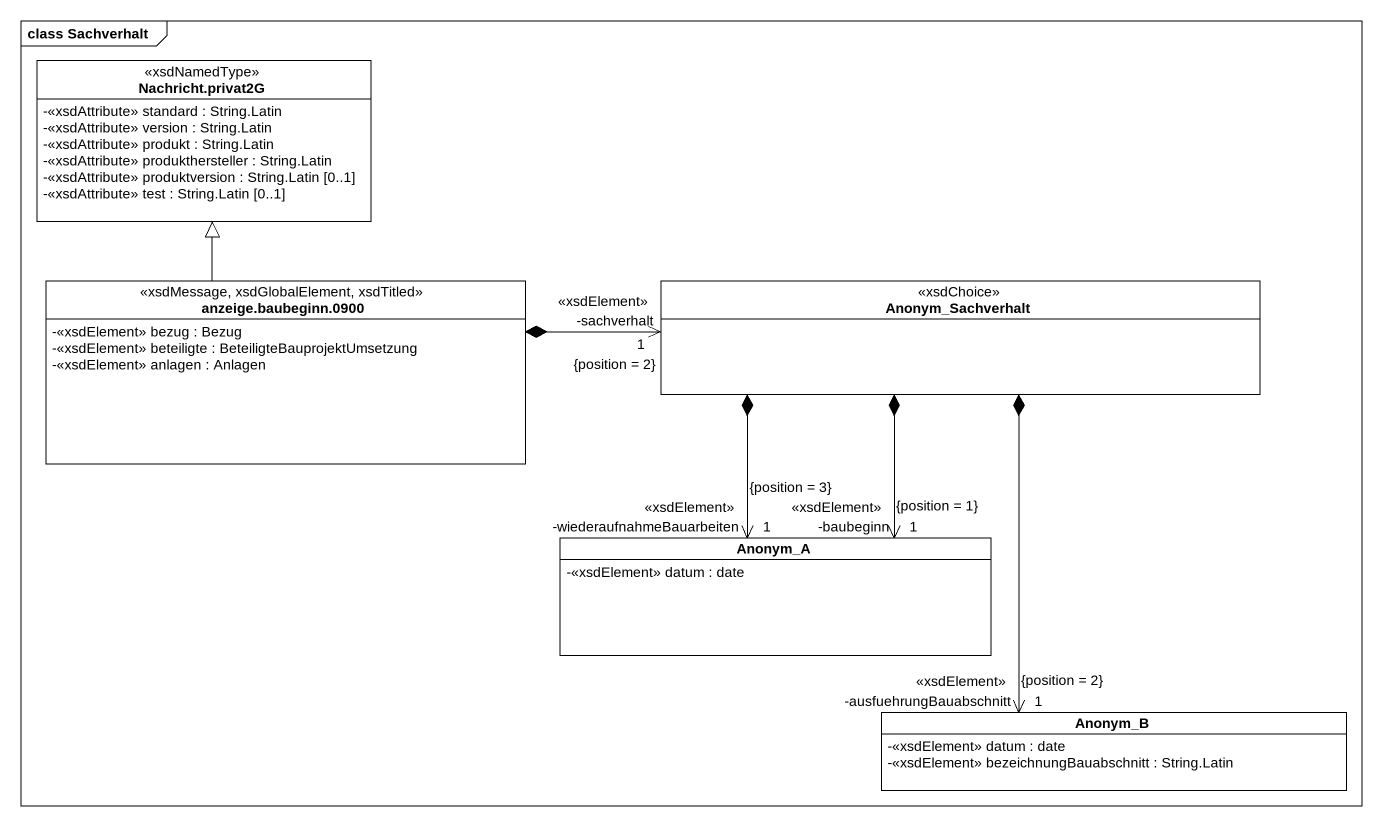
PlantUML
@startuml
mainframe class Sachverhalt
hide circle
hide empty members
skinparam classAttributeIconSize 0
class "Nachricht.privat2G" as Nachricht_privat2G <<xsdNamedType>> {
  -<<xsdAttribute>> standard : String.Latin
  -<<xsdAttribute>> version : String.Latin
  -<<xsdAttribute>> produkt : String.Latin
  -<<xsdAttribute>> produkthersteller : String.Latin
  -<<xsdAttribute>> produktversion : String.Latin [0..1]
  -<<xsdAttribute>> test : String.Latin [0..1]
}
class "anzeige.baubeginn.0900" as anzeige_baubeginn_0900 <<xsdMessage, xsdGlobalElement, xsdTitled>> {
  -<<xsdElement>> bezug : Bezug
  -<<xsdElement>> beteiligte : BeteiligteBauprojektUmsetzung
  -<<xsdElement>> anlagen : Anlagen
}
class Anonym_Sachverhalt <<xsdChoice>>
class Anonym_A {
  -<<xsdElement>> datum : date
}
class Anonym_B {
  -<<xsdElement>> datum : date
  -<<xsdElement>> bezeichnungBauabschnitt : String.Latin
}
anzeige_baubeginn_0900 -up-|> Nachricht_privat2G
anzeige_baubeginn_0900 *-right-> "-sachverhalt\n1\n<<xsdElement>>\n{position = 2}" Anonym_Sachverhalt
Anonym_Sachverhalt *--> "-baubeginn\n1\n<<xsdElement>>\n{position = 1}" Anonym_A
Anonym_Sachverhalt *--> "-wiederaufnahmeBauarbeiten\n1\n<<xsdElement>>\n{position = 3}" Anonym_A
Anonym_Sachverhalt *--> "-ausfuehrungBauabschnitt\n1\n<<xsdElement>>\n{position = 2}" Anonym_B
@enduml
